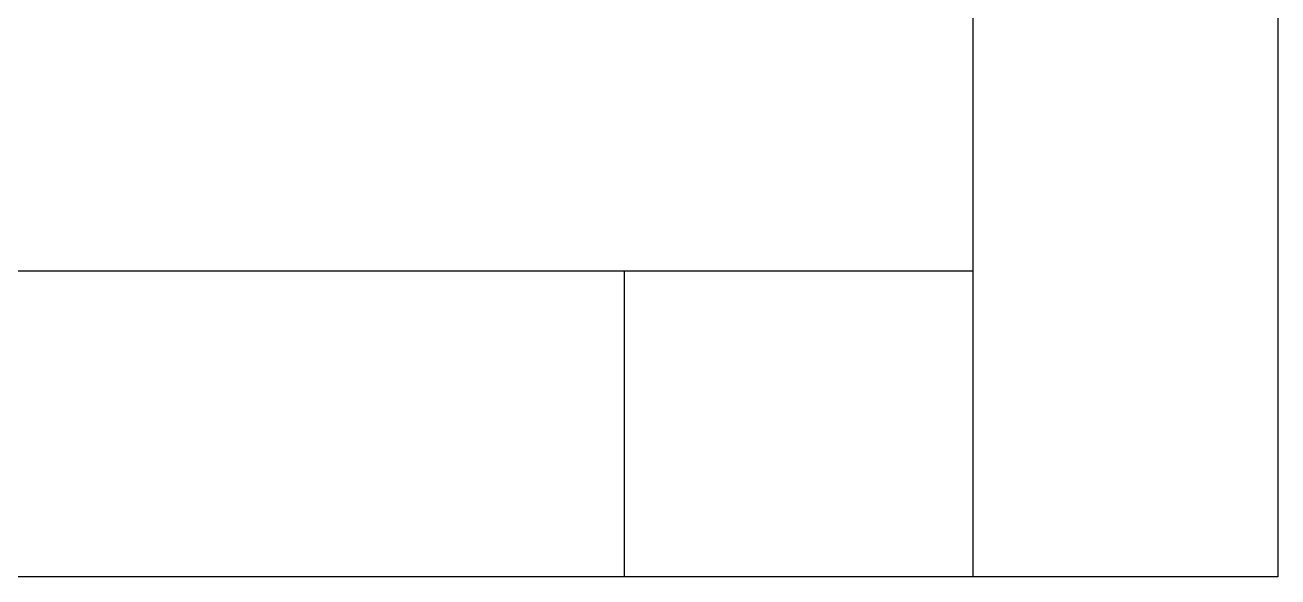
# Model space of a CAD drawing. Header units: millimetres. Extents: x 8.2 to 62.6, y 389.2 to 443.4.
# Drawn here: x 20.812 to 23.733, y 402.678 to 403.964 of the extents above; entities that cross this region are included whole.
import ezdxf

# ---------------------------------------------------------------- set-up
doc = ezdxf.new("R2010")
doc.units = ezdxf.units.MM
doc.layers.add('Feature', color=7, linetype='CONTINUOUS')

msp = doc.modelspace()

# ---------------------------------------------------------------- linework, layer by layer
at = {"layer": 'Feature'}
for p, q in [((23.0216, 409.181, -59.7071), (23.0216, 403.39, -59.7071)), ((23.0216, 409.181, -59.7071), (23.0216, 403.39, -59.7071)), ((23.0216, 404.139, -53.2047), (23.0216, 402.678, -53.2047)), ((23.0216, 404.139, -53.2047), (23.0216, 402.678, -53.2047)), ((23.7328, 404.139, -53.2047), (23.7328, 402.678, -53.2047)), ((23.7328, 404.139, -53.2047), (23.7328, 402.678, -53.2047)), ((23.7328, 403.999, -60.4183), (23.7328, 402.678, -60.4183)), ((23.7328, 403.999, -60.4183), (23.7328, 402.678, -60.4183)), ((23.0216, 403.39, -59.7071), (18.602, 403.39, -59.7071)), ((22.2088, 403.39, -53.2047), (18.602, 403.39, -53.2047)), ((22.2088, 403.39, -53.2047), (18.602, 403.39, -53.2047)), ((23.0216, 403.39, -59.7071), (18.602, 403.39, -59.7071)), ((23.0216, 403.39, -56.5321), (22.2088, 403.39, -57.3449)), ((22.2088, 403.39, -57.3449), (22.2088, 403.39, -53.2047)), ((22.2088, 403.39, -53.2047), (22.2088, 402.678, -53.2047)), ((23.0216, 403.39, -56.5321), (22.2088, 403.39, -57.3449)), ((22.2088, 403.39, -57.3449), (22.2088, 402.678, -57.3449)), ((22.2088, 403.39, -57.3449), (22.2088, 403.39, -53.2047)), ((22.2088, 403.39, -53.2047), (22.2088, 402.678, -53.2047)), ((22.2088, 403.39, -57.3449), (22.2088, 402.678, -57.3449)), ((23.0216, 403.39, -56.5321), (23.0216, 403.39, -59.7071)), ((23.0216, 403.39, -56.5321), (23.0216, 403.39, -59.7071)), ((23.0216, 403.39, -56.5321), (23.0216, 402.678, -56.5321)), ((23.0216, 403.39, -56.5321), (23.0216, 402.678, -56.5321)), ((23.7328, 402.678, -60.4183), (17.8908, 402.678, -60.4183)), ((22.2088, 402.678, -53.2047), (17.8908, 402.678, -53.2047)), ((23.7328, 402.678, -60.4183), (17.8908, 402.678, -60.4183)), ((22.2088, 402.678, -53.2047), (17.8908, 402.678, -53.2047)), ((23.0216, 402.678, -56.5321), (22.2088, 402.678, -57.3449)), ((22.2088, 402.678, -57.3449), (22.2088, 402.678, -53.2047)), ((23.0216, 402.678, -56.5321), (22.2088, 402.678, -57.3449)), ((22.2088, 402.678, -57.3449), (22.2088, 402.678, -53.2047)), ((23.7328, 402.678, -53.2047), (23.0216, 402.678, -53.2047)), ((23.7328, 402.678, -53.2047), (23.0216, 402.678, -53.2047)), ((23.0216, 402.678, -53.2047), (23.0216, 402.678, -56.5321)), ((23.0216, 402.678, -53.2047), (23.0216, 402.678, -56.5321)), ((23.7328, 402.678, -53.2047), (23.7328, 402.678, -60.4183)), ((23.7328, 402.678, -53.2047), (23.7328, 402.678, -60.4183))]:
    msp.add_line(p, q, dxfattribs=at)

doc.saveas('drawing.dxf')
